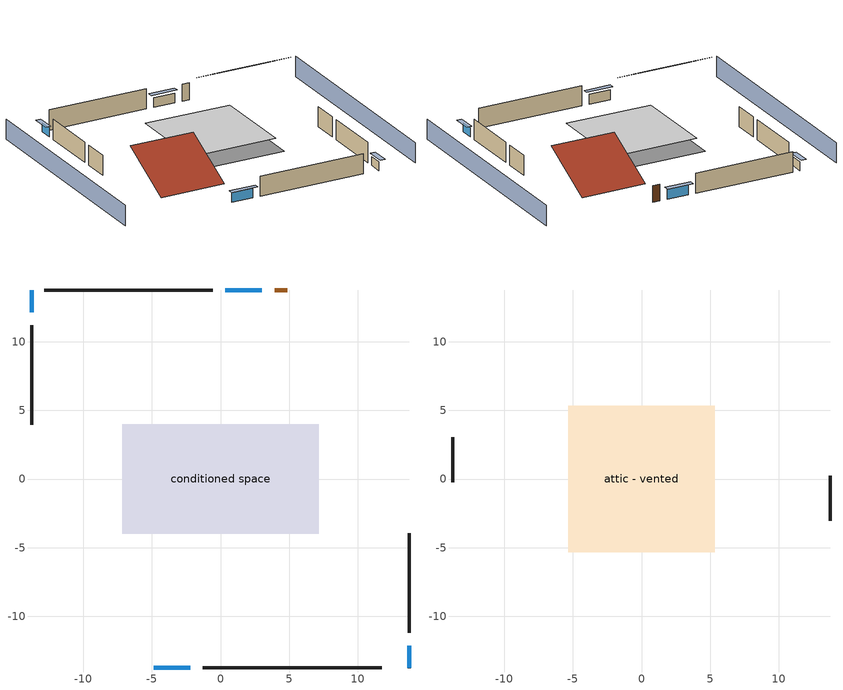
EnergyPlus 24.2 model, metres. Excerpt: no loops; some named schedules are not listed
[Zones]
conditioned space
 floor foundation (Slab1 construction): -7.17,-3.98 -7.17,3.98 7.17,3.98 7.17,-3.98 z0
 wall outside (AdiabaticWallConstruction 1): 4.86,13.77 3.94,13.77 z0:2.03
 wall outside (AdiabaticWallConstruction): -4.86,-13.77 -2.21,-13.77 / 3.01,13.77 0.36,13.77 z0:1.19; -13.77,13.77 -13.77,12.13 / 13.77,-13.77 13.77,-12.13 z0:1.07
 wall outside (Wall1 construction): -1.28,-13.77 11.76,-13.77 z0:2.44
 wall outside (Wall2 construction): -13.77,11.2 -13.77,3.96 z0:2.44
 wall outside (Wall3 construction): -0.57,13.77 -12.84,13.77 z0:2.44
 wall outside (Wall4 construction): 13.77,-11.2 13.77,-3.96 z0:2.44
 window (WindowConstruction): -4.86,-13.77 -2.21,-13.77 z0:1.19
 window (WindowConstruction 1): -13.77,13.77 -13.77,12.13 z0:1.07
 window (WindowConstruction 2): 3.01,13.77 0.36,13.77 z0:1.19
 window (WindowConstruction 3): 13.77,-13.77 13.77,-12.13 z0:1.07
 door (Door): 4.86,13.77 3.94,13.77 z0:2.03
attic - vented
 floor to conditioned space (Floor1 construction Reversed): -5.34,-5.34 -5.34,5.34 5.34,5.34 5.34,-5.34 z2.44
 wall outside (Wall5 construction): -13.77,3.03 -13.77,-0.22 z0:2.44
 wall outside (Wall6 construction): 13.77,-3.03 13.77,0.22 z0:2.44
 roof outside (Roof1 construction): -5.78,-13.77,2.44 -5.78,-6.63,6.01 -13.77,-6.63,6.01 -13.77,-13.77,2.44
 roof outside (Roof2 construction): 5.78,13.77,2.44 5.78,6.63,6.01 13.77,6.63,6.01 13.77,13.77,2.44
shading: -18.34,13.77 -18.34,-13.77 / 18.34,-13.77 18.34,13.77 z0:2.44; -1.9,-13.77 -5.16,-13.77 -5.16,-14.38 -1.9,-14.38 z1.49; -13.77,11.83 -13.77,14.08 -14.38,14.08 -14.38,11.83 z1.37; 0.06,13.77 3.32,13.77 3.32,14.38 0.06,14.38 z1.49; 13.77,-11.83 13.77,-14.08 14.38,-14.08 14.38,-11.83 z1.37
[Building]
Building 1: Terrain=Suburbs
[Site:Location]
Portland Intl Arpt_OR: Latitude {deg}=45.59; Longitude {deg}=-122.6; Time Zone {hr}=-8; Elevation {m}=33; Keep Site Location Information=Yes
[Site:GroundTemperature:Shallow]
10.2558, 8.96328, 8.85977, 9.47314, 11.9355, 14.3863, 16.5111, 17.8571, 17.9714, 16.8767, 14.8061, 12.4304
[Site:WaterMainsTemperature]
Calculation Method=Schedule; Temperature Schedule=mains temperature schedule
[Material] Roughness=Rough; Thermal Absorptance=0.9
Name | Thickness {m} | Conductivity {W/m-K} | Density {kg/m3} | Specific Heat {J/kg-K} | Solar Absorptance | Visible Absorptance
asphalt or fiberglass shingles | 0.00635 | 0.162714 | 1121.4 | 1465.45 | 0.85 | 0.85
ceiling stud and cavity | 0.1397 | 0.118061 | 65.682 | 1177.47 | 0.7 | 0.7
concrete 4.0 in. | 0.1016 | 1.803125 | 2242.8 | 837.4 | 0.7 | 0.7
door material | 0.04445 | 0.0612267 | 512.64 | 1214.23 | 0.7 | 0.7
floor covering | 0.0127 | 0.0450781 | 54.468 | 1339.84 | 0.9 | 0.9
furniture material conditioned space 1 | 0.1524 | 0.115458 | 640.8 | 1214.23 | 0.6 | 0.6
gypsum board | 0.0127 | 0.160291 | 801 | 837.4 | 0.6 | 0.6
osb sheathing 0.5 in. | 0.0127 | 0.115458 | 512.64 | 1214.23 | 0.6 | 0.6
osb sheathing 0.5 in. 1 | 0.0127 | 0.115458 | 512.64 | 1214.23 | 0.7 | 0.7
roof rigid ins | 0.00281632 | 0.029427 | 32.04 | 1214.23 | 0.7 | 0.7
wall rigid ins | 0.512978 | 0.029427 | 32.04 | 1214.23 | 0.7 | 0.7
wall stud and cavity | 0.1397 | 0.550994 | 139.0536 | 1170.24 | 0.7 | 0.7
wall stud and cavity 1 | 0.1397 | 0.727959 | 139.0536 | 1170.24 | 0.6 | 0.6
wall stud and cavity 2 | 0.0889 | 0.380278 | 52.3479 | 1209.89 | 0.7 | 0.7
wall stud and cavity 3 | 0.0889 | 0.391764 | 83.0341 | 1211.67 | 0.7 | 0.7
wood siding | 0.0254 | 0.102417 | 544.68 | 1172.36 | 0.85 | 0.85
wood siding 1; wood siding 2 | 0.0254 | 0.102417 | 544.68 | 1172.36 | 0.7 | 0.7
[WindowMaterial:SimpleGlazingSystem]
WindowMaterial: U-Factor {W/m2-K}=2.78222; Solar Heat Gain Coefficient=0.56
[Construction]
AdiabaticWallConstruction: wood siding 1, wall rigid ins, wall stud and cavity 2, gypsum board
AdiabaticWallConstruction 1: wood siding 2, wall rigid ins, wall stud and cavity 2, gypsum board
Door: door material
Floor1 construction Reversed: gypsum board, ceiling stud and cavity
furniture construction conditioned space 1: furniture material conditioned space 1
PartitionWallConstruction: gypsum board, wall stud and cavity 3, gypsum board
Roof1 construction; Roof2 construction: asphalt or fiberglass shingles, roof rigid ins, osb sheathing 0.5 in.
Slab1 construction: concrete 4.0 in., floor covering
Wall1 construction; Wall2 construction; Wall3 construction; Wall4 construction: wood siding, osb sheathing 0.5 in. 1, wall stud and cavity, gypsum board
Wall5 construction; Wall6 construction: wood siding, osb sheathing 0.5 in. 1, wall stud and cavity 1
WindowConstruction; WindowConstruction 1; WindowConstruction 2; WindowConstruction 3: WindowMaterial
[Zone] Multiplier=1; Part of Total Floor Area=Yes
Name | Volume {m3}
attic - vented | 90.8252
conditioned space | 278.185
[Space]
Name | Zone | Volume {m3}
attic - vented 1 | attic - vented | 90.8252
conditioned space 1 | conditioned space | 278.185
[ZoneInfiltration:EffectiveLeakageArea]
infil attic - vented 1: Zone or Space=attic - vented 1; Schedule=Always On Discrete; Effective Air Leakage Area {cm2}=3802.45; Stack Coefficient=0.000166082; Wind Coefficient=3.43841e-05
[ZoneMixing]
whole house fan mix: Zone or Space=attic - vented; Schedule=Always On Continuous; Design Flow Rate Calculation Method=Flow/Zone; Design Flow Rate {m3/s}=0; Source Zone or Space=conditioned space
[SurfaceProperty:ExposedFoundationPerimeter]
Slab1: Exposed Perimeter Calculation Method=TotalExposedPerimeter; Total Exposed Perimeter {m}=44.59224
[SurfaceProperty:IncidentSolarMultiplier] Incident Solar Multiplier=1; Incident Solar Multiplier Schedule=trans schedule winter=0.85 summer=0.7
Window1; Window2; Window3; Window4
[InternalMass] Zone or ZoneList=conditioned space; Space or SpaceList=conditioned space 1
Name | Construction | Surface Area {m2}
furniture mass conditioned space 1 | furniture construction conditioned space 1 | 45.63397
partition wall mass | PartitionWallConstruction | 114.085
[Lights]
interior lighting: Zone or ZoneList or Space or SpaceList=conditioned space 1; Schedule=lighting_interior; Design Level Calculation Method=LightingLevel; Lighting Level {W}=161.542; Return Air Fraction=0; Fraction Radiant=0.6; Fraction Visible=0.2; Fraction Replaceable=1
[People]
occupants: Zone or ZoneList or Space or SpaceList=conditioned space 1; Number of People Schedule=occupants; Number of People Calculation Method=People; Number of People=1; Fraction Radiant=0.314171; Sensible Heat Fraction=0.56303; Activity Level Schedule=occupants activity schedule; Carbon Dioxide Generation Rate {m3/s-W}=0; Enable ASHRAE 55 Comfort Warnings=No; Mean Radiant Temperature Calculation Type=EnclosureAveraged
[ElectricEquipment] Zone or ZoneList or Space or SpaceList=conditioned space 1; Design Level Calculation Method=EquipmentLevel
Name | Schedule | Design Level {W} | Fraction Latent | Fraction Radiant | Fraction Lost
clothes dryer | clothes_dryer | 1895.15 | 0.015 | 0.081 | 0.85
clothes washer | clothes_washer | 210.337 | 0.03 | 0.162 | 0.7
cooking range | cooking_range | 100.294 | 0.16 | 0.384 | 0.2
dishwasher | dishwasher | 652.39 | 0.3 | 0.18 | 0.4
fridge | fridge schedule | 41.5354 | 0 | 0.6 | 0
mech vent bath fan 0 | mech vent bath fan 0 schedule | 15 | 0 | 0 | 1
mech vent house fan | mech vent house fan schedule | 0 | 0 | 0 | 1
mech vent house fan cfis | mech vent house fan cfis schedule | 0 | 0 | 0 | 0
mech vent range fan 0 | mech vent range fan 0 schedule | 30 | 0 | 0 | 1
misc permanent spa heater | misc permanent spa heater schedule | 250.807 | 0 | 0 | 1
misc permanent spa pump | misc permanent spa pump schedule | 262.283 | 0 | 0 | 1
misc plug loads | plug_loads_other | 122.993 | 0.021 | 0.558 | 0.049
misc tv | plug_loads_tv | 146.475 | 0 | 0.6 | 0
misc well pump | misc well pump schedule | 61.0239 | 0 | 0 | 1
whole house fan | Always On Discrete | 0 | 0 | 0 | 1
[OtherEquipment] Zone or ZoneList or Space or SpaceList=conditioned space 1; Design Level Calculation Method=EquipmentLevel
Name | Fuel Type | Schedule | Design Level {W} | Fraction Latent | Fraction Radiant | Fraction Lost
clothes dryer 1 | Electricity | clothes_dryer | 0 | 0.015 | 0.081 | 0.85
cooking range 1 | Propane | cooking_range | 2939.31 | 0.16 | 0.384 | 0.2
general water use latent | None | general water use schedule | 25.6591 | 1 | 0 | 0
general water use sensible | None | general water use schedule | -25.2881 | 0 | 0.6 | 0
mech vent house fan latent load; water heater lat | None | Always On Discrete | 0 | 1 | 0 | 0
mech vent house fan sensible load; water heater sens | None | Always On Discrete | 0 | 0 | 0 | 0
water heater energy adjustment1 | Electricity | Always On Discrete | 0.01 | 0 | 0 | 1
[ZoneInfiltration:DesignFlowRate] Zone or ZoneList or Space or SpaceList=conditioned space 1; Schedule=Always On Discrete; Design Flow Rate Calculation Method=Flow/Zone; Design Flow Rate {m3/s}=0
infil flow; natural vent flow; whole house fan flow
[WaterUse:Equipment]
dishwasher: Peak Flow Rate {m3/s}=6.92266e-06; Flow Rate Fraction Schedule=hot_water_dishwasher
[Foundation:Kiva]
Foundation Kiva 1: Initial Indoor Air Temperature {C}=16.6667; Wall Height Above Grade {m}=0.1016; Wall Depth Below Slab {m}=0.2032
[Foundation:Kiva:Settings]
Soil Conductivity {W/m-K}=2.9427; Soil Density {kg/m3}=1842.3; Soil Specific Heat {J/kg-K}=418.7; Ground Solar Absorptivity=0.9; Ground Thermal Absorptivity=0.9; Ground Surface Roughness {m}=0.03; Far-Field Width {m}=40; Deep-Ground Boundary Condition=ZeroFlux; Deep-Ground Depth {m}=40; Minimum Cell Dimension {m}=0.2; Maximum Cell Growth Coefficient=3; Simulation Timestep=Timestep
[Exterior:Lights]
exterior lighting: Schedule=exterior lighting schedule; Design Level {W}=6.19068
[EnergyManagementSystem:GlobalVariable]
infil_program_Qfan
infil_program_Qinf
natural_vent_program_Qnv
natural_vent_program_Qwhf
[EnergyManagementSystem:Sensor]
Name | Output:Variable or Output:Meter Index Key | Output:Variable or Output:Meter
airflow_gain | infil flow | Infiltration Sensible Heat Gain Energy
airflow_gain_1 | natural vent flow | Infiltration Sensible Heat Gain Energy
airflow_gain_2 | whole house fan flow | Infiltration Sensible Heat Gain Energy
airflow_loss | infil flow | Infiltration Sensible Heat Loss Energy
airflow_loss_1 | natural vent flow | Infiltration Sensible Heat Loss Energy
airflow_loss_2 | whole house fan flow | Infiltration Sensible Heat Loss Energy
clg_load_cond |  | Cooling:EnergyTransfer:Zone:CONDITIONED SPACE
clg_sp_s; clg_sp_s_1 | cooling setpoint | Schedule Value
clothes_dryer_exhaust_0_sch_s | clothes_dryer | Schedule Value
cool_season | cooling season schedule | Schedule Value
htg_load_cond |  | Heating:EnergyTransfer:Zone:CONDITIONED SPACE
htg_sp_s; htg_sp_s_1 | heating setpoint | Schedule Value
ig_ee_conv | clothes dryer | Electric Equipment Convective Heating Energy
ig_ee_conv_10 | whole house fan | Electric Equipment Convective Heating Energy
ig_ee_conv_2 | cooking range | Electric Equipment Convective Heating Energy
ig_ee_conv_3 | dishwasher | Electric Equipment Convective Heating Energy
ig_ee_conv_4 | fridge | Electric Equipment Convective Heating Energy
ig_ee_conv_5 | misc permanent spa heater | Electric Equipment Convective Heating Energy
ig_ee_conv_6 | misc permanent spa pump | Electric Equipment Convective Heating Energy
ig_ee_conv_7 | misc plug loads | Electric Equipment Convective Heating Energy
ig_ee_conv_8 | misc tv | Electric Equipment Convective Heating Energy
ig_ee_conv_9 | misc well pump | Electric Equipment Convective Heating Energy
ig_ee_rad | clothes dryer | Electric Equipment Radiant Heating Energy
ig_ee_rad_10 | whole house fan | Electric Equipment Radiant Heating Energy
ig_ee_rad_2 | cooking range | Electric Equipment Radiant Heating Energy
ig_ee_rad_3 | dishwasher | Electric Equipment Radiant Heating Energy
ig_ee_rad_4 | fridge | Electric Equipment Radiant Heating Energy
ig_ee_rad_5 | misc permanent spa heater | Electric Equipment Radiant Heating Energy
ig_ee_rad_6 | misc permanent spa pump | Electric Equipment Radiant Heating Energy
ig_ee_rad_7 | misc plug loads | Electric Equipment Radiant Heating Energy
ig_ee_rad_8 | misc tv | Electric Equipment Radiant Heating Energy
ig_ee_rad_9 | misc well pump | Electric Equipment Radiant Heating Energy
ig_lgt_conv | interior lighting | Lights Convective Heating Energy
ig_lgt_rad | interior lighting | Lights Radiant Heating Energy
ig_lgt_vis | interior lighting | Lights Visible Radiation Heating Energy
ig_oe_conv | clothes dryer 1 | Other Equipment Convective Heating Energy
ig_oe_conv_1 | cooking range 1 | Other Equipment Convective Heating Energy
ig_oe_conv_2 | general water use latent | Other Equipment Convective Heating Energy
ig_oe_conv_3 | general water use sensible | Other Equipment Convective Heating Energy
ig_oe_conv_4 | water heater energy adjustment1 | Other Equipment Convective Heating Energy
ig_oe_conv_5 | water heater lat | Other Equipment Convective Heating Energy
ig_oe_conv_6 | water heater sens | Other Equipment Convective Heating Energy
ig_oe_rad | clothes dryer 1 | Other Equipment Radiant Heating Energy
ig_oe_rad_1 | cooking range 1 | Other Equipment Radiant Heating Energy
ig_oe_rad_2 | general water use latent | Other Equipment Radiant Heating Energy
ig_oe_rad_3 | general water use sensible | Other Equipment Radiant Heating Energy
ig_oe_rad_4 | water heater energy adjustment1 | Other Equipment Radiant Heating Energy
ig_oe_rad_5 | water heater lat | Other Equipment Radiant Heating Energy
ig_oe_rad_6 | water heater sens | Other Equipment Radiant Heating Energy
ig_ppl_conv | occupants | People Convective Heating Energy
ig_ppl_rad | occupants | People Radiant Heating Energy
im_conv | furniture mass conditioned space 1 | Surface Inside Face Convection Heat Gain Energy
im_conv_1 | partition wall mass | Surface Inside Face Convection Heat Gain Energy
im_ig | furniture mass conditioned space 1 | Surface Inside Face Internal Gains Radiation Heat Gain Energy
im_ig_1 | partition wall mass | Surface Inside Face Internal Gains Radiation Heat Gain Energy
im_lgt | furniture mass conditioned space 1 | Surface Inside Face Lights Radiation Heat Gain Energy
im_lgt_1 | partition wall mass | Surface Inside Face Lights Radiation Heat Gain Energy
im_sol | furniture mass conditioned space 1 | Surface Inside Face Solar Radiation Heat Gain Energy
im_sol_1 | partition wall mass | Surface Inside Face Solar Radiation Heat Gain Energy
im_surf | furniture mass conditioned space 1 | Surface Inside Face Net Surface Thermal Radiation Heat Gain Energy
im_surf_1 | partition wall mass | Surface Inside Face Net Surface Thermal Radiation Heat Gain Energy
mech_vent_bath_fan_0_sch_s | mech vent bath fan 0 schedule | Schedule Value
mech_vent_range_fan_0_sch_s | mech vent range fan 0 schedule | Schedule Value
mv_conv | mech vent bath fan 0 | Electric Equipment Convective Heating Energy
mv_conv_1 | mech vent house fan | Electric Equipment Convective Heating Energy
mv_conv_2 | mech vent house fan cfis | Electric Equipment Convective Heating Energy
mv_conv_3 | mech vent range fan 0 | Electric Equipment Convective Heating Energy
mv_conv_4 | mech vent house fan latent load | Other Equipment Convective Heating Energy
mv_conv_5 | mech vent house fan sensible load | Other Equipment Convective Heating Energy
mv_rad | mech vent bath fan 0 | Electric Equipment Radiant Heating Energy
mv_rad_1 | mech vent house fan | Electric Equipment Radiant Heating Energy
mv_rad_2 | mech vent house fan cfis | Electric Equipment Radiant Heating Energy
mv_rad_3 | mech vent range fan 0 | Electric Equipment Radiant Heating Energy
mv_rad_4 | mech vent house fan latent load | Other Equipment Radiant Heating Energy
mv_rad_5 | mech vent house fan sensible load | Other Equipment Radiant Heating Energy
natural_vent_s | natural vent schedule | Schedule Value
out_pb_s |  | Site Outdoor Air Barometric Pressure
out_wt_s |  | Site Outdoor Air Humidity Ratio
site_vw_s |  | Site Wind Speed
ss_back_out | Window1 | Surface Window Shortwave from Zone Back Out Window Heat Transfer Rate
ss_back_out_1 | Window2 | Surface Window Shortwave from Zone Back Out Window Heat Transfer Rate
ss_back_out_2 | Window3 | Surface Window Shortwave from Zone Back Out Window Heat Transfer Rate
ss_back_out_3 | Window4 | Surface Window Shortwave from Zone Back Out Window Heat Transfer Rate
ss_conv | Door1 | Surface Inside Face Convection Heat Gain Energy
ss_conv_1 | Window1 | Surface Inside Face Convection Heat Gain Energy
ss_conv_2 | Window2 | Surface Inside Face Convection Heat Gain Energy
ss_conv_3 | Window3 | Surface Inside Face Convection Heat Gain Energy
ss_conv_4 | Window4 | Surface Inside Face Convection Heat Gain Energy
ss_ig | Door1 | Surface Inside Face Internal Gains Radiation Heat Gain Energy
ss_ig_1 | Window1 | Surface Inside Face Internal Gains Radiation Heat Gain Energy
ss_ig_2 | Window2 | Surface Inside Face Internal Gains Radiation Heat Gain Energy
ss_ig_3 | Window3 | Surface Inside Face Internal Gains Radiation Heat Gain Energy
ss_ig_4 | Window4 | Surface Inside Face Internal Gains Radiation Heat Gain Energy
ss_lgt | Door1 | Surface Inside Face Lights Radiation Heat Gain Energy
ss_sol | Door1 | Surface Inside Face Solar Radiation Heat Gain Energy
ss_surf | Door1 | Surface Inside Face Net Surface Thermal Radiation Heat Gain Energy
ss_surf_1 | Window1 | Surface Inside Face Net Surface Thermal Radiation Heat Gain Energy
ss_surf_2 | Window2 | Surface Inside Face Net Surface Thermal Radiation Heat Gain Energy
ss_surf_3 | Window3 | Surface Inside Face Net Surface Thermal Radiation Heat Gain Energy
ss_surf_4 | Window4 | Surface Inside Face Net Surface Thermal Radiation Heat Gain Energy
ss_trans_in | Window1 | Surface Window Transmitted Solar Radiation Rate
ss_trans_in_1 | Window2 | Surface Window Transmitted Solar Radiation Rate
ss_trans_in_2 | Window3 | Surface Window Transmitted Solar Radiation Rate
ss_trans_in_3 | Window4 | Surface Window Transmitted Solar Radiation Rate
ss_trans_out | Window1 | Surface Inside Face Initial Transmitted Diffuse Transmitted Out Window Solar Radiation Rate
ss_trans_out_1 | Window2 | Surface Inside Face Initial Transmitted Diffuse Transmitted Out Window Solar Radiation Rate
ss_trans_out_2 | Window3 | Surface Inside Face Initial Transmitted Diffuse Transmitted Out Window Solar Radiation Rate
ss_trans_out_3 | Window4 | Surface Inside Face Initial Transmitted Diffuse Transmitted Out Window Solar Radiation Rate
s_conv | Floor1 | Surface Inside Face Convection Heat Gain Energy
s_conv_1 | Slab1 | Surface Inside Face Convection Heat Gain Energy
s_conv_2 | Wall1 | Surface Inside Face Convection Heat Gain Energy
s_conv_3 | Wall2 | Surface Inside Face Convection Heat Gain Energy
s_conv_4 | Wall3 | Surface Inside Face Convection Heat Gain Energy
s_conv_5 | Wall4 | Surface Inside Face Convection Heat Gain Energy
s_ig | Floor1 | Surface Inside Face Internal Gains Radiation Heat Gain Energy
s_ig_1 | Slab1 | Surface Inside Face Internal Gains Radiation Heat Gain Energy
s_ig_2 | Wall1 | Surface Inside Face Internal Gains Radiation Heat Gain Energy
s_ig_3 | Wall2 | Surface Inside Face Internal Gains Radiation Heat Gain Energy
s_ig_4 | Wall3 | Surface Inside Face Internal Gains Radiation Heat Gain Energy
s_ig_5 | Wall4 | Surface Inside Face Internal Gains Radiation Heat Gain Energy
s_lgt | Floor1 | Surface Inside Face Lights Radiation Heat Gain Energy
s_lgt_1 | Slab1 | Surface Inside Face Lights Radiation Heat Gain Energy
s_lgt_2 | Wall1 | Surface Inside Face Lights Radiation Heat Gain Energy
s_lgt_3 | Wall2 | Surface Inside Face Lights Radiation Heat Gain Energy
s_lgt_4 | Wall3 | Surface Inside Face Lights Radiation Heat Gain Energy
s_lgt_5 | Wall4 | Surface Inside Face Lights Radiation Heat Gain Energy
s_sol | Floor1 | Surface Inside Face Solar Radiation Heat Gain Energy
s_sol_1 | Slab1 | Surface Inside Face Solar Radiation Heat Gain Energy
s_sol_2 | Wall1 | Surface Inside Face Solar Radiation Heat Gain Energy
s_sol_3 | Wall2 | Surface Inside Face Solar Radiation Heat Gain Energy
s_sol_4 | Wall3 | Surface Inside Face Solar Radiation Heat Gain Energy
s_sol_5 | Wall4 | Surface Inside Face Solar Radiation Heat Gain Energy
s_surf | Floor1 | Surface Inside Face Net Surface Thermal Radiation Heat Gain Energy
s_surf_1 | Slab1 | Surface Inside Face Net Surface Thermal Radiation Heat Gain Energy
s_surf_2 | Wall1 | Surface Inside Face Net Surface Thermal Radiation Heat Gain Energy
s_surf_3 | Wall2 | Surface Inside Face Net Surface Thermal Radiation Heat Gain Energy
s_surf_4 | Wall3 | Surface Inside Face Net Surface Thermal Radiation Heat Gain Energy
s_surf_5 | Wall4 | Surface Inside Face Net Surface Thermal Radiation Heat Gain Energy
water_heater_T_set | water heater setpoint | Schedule Value
[EnergyManagementSystem:Actuator]
Name | Actuated Component Unique | Actuated Component Type | Actuated Component Control Type
fridge_schedule_act | fridge schedule | Schedule:Constant | Schedule Value
infil_flow_act | infil flow | Zone Infiltration | Air Exchange Flow Rate
mech_vent_house_fan_cfis_act | mech vent house fan cfis | ElectricEquipment | Electricity Rate
mech_vent_house_fan_latent_load_act | mech vent house fan latent load | OtherEquipment | Power Level
mech_vent_house_fan_sensible_load_act | mech vent house fan sensible load | OtherEquipment | Power Level
natural_vent_flow_act | natural vent flow | Zone Infiltration | Air Exchange Flow Rate
water_heater_HPWHSchedOverride | water heater setpoint | Schedule:Constant | Schedule Value
water_heater_hpwh_ec_adj_act | water heater energy adjustment1 | OtherEquipment | Power Level
water_heater_lat_act | water heater lat | OtherEquipment | Power Level
water_heater_LESchedOverride | water heater BottomElementSetpoint | Schedule:Constant | Schedule Value
water_heater_sens_act | water heater sens | OtherEquipment | Power Level
water_heater_UESchedOverride | water heater TopElementSetpoint | Schedule:Constant | Schedule Value
whole_house_fan_act | whole house fan | ElectricEquipment | Electricity Rate
whole_house_fan_flow_act | whole house fan flow | Zone Infiltration | Air Exchange Flow Rate
whole_house_fan_mix_act | whole house fan mix | ZoneMixing | Air Exchange Flow Rate
[EnergyManagementSystem:Program]
boiler_hydronic_pump_disaggregate_program: Set boiler_hydronic_pump_primary_htg = boiler_hydronic_pump_s
boiler_hydronic_pump_power_program: Set hvac_plr = boiler_plr_s; Set pump_total_eff = boiler_hydronic_pump_rated_mfr / 1000 * 20000.0 / 158.653846153846; Set pump_vfr = boiler_hydronic_pump_mfr_s / 1000; If pump_vfr > 0; Set boiler_hydronic_pump_pressure_rise_act = 158.653846153846 * hvac_plr * pump_total_eff / pump_vfr; Else; Set boiler_hydronic_pump_pressure_rise_act = 0; EndIf
